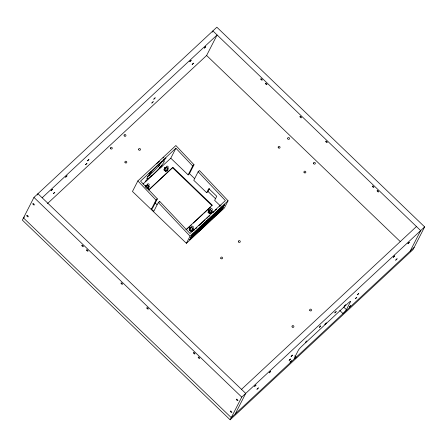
<?xml version="1.0" encoding="UTF-8"?>
<svg xmlns="http://www.w3.org/2000/svg" width="447" height="447" viewBox="0 0 447 447"><rect width="100%" height="100%" fill="white"/><g stroke="black" fill="none" stroke-linecap="round" stroke-linejoin="round"><path stroke-width="0.67" d="M145.141 186.907L145.588 185.388L147.627 184.957M147.203 188.891L148.56 188.606L149.175 186.444L148.398 185.701M167.396 168.022L168.173 168.765L167.558 170.927L165.524 171.357L163.971 169.871L164.585 167.709L166.625 167.279M191.713 227.327L189.679 227.758L189.064 229.92L190.74 231.166L192.774 230.736L193.26 228.814L192.489 228.071M191.294 231.261L192.651 230.976L193.26 228.814M209.224 213.359L208.062 212.241L208.676 210.079L210.034 209.794M211.649 213.297L209.609 213.727L211.649 213.297L212.258 211.135L211.487 210.392M33.955 197.423L22.35 220.103L230.138 419.789L413.045 249.577L424.65 226.897L216.862 27.211L33.955 197.423L241.743 397.109L230.138 419.789M37.297 194.965L37.934 193.724L245.721 393.41L235.228 413.916M212.247 32.15L212.884 30.91L420.672 230.596L410.178 251.108M188.142 174.889L192.696 165.993L175.9 148.22L170.788 158.21L188.142 174.889L189.467 173.654L194.02 164.759L175.867 145.543L137.872 180.901L132.463 191.467L186.405 243.302L224.4 207.944L228.059 200.792L199.468 170.525L198.144 171.76L193.774 180.297L206.67 192.691L207.995 191.461L209.498 188.528M145.588 185.388L147.499 185.198M149.175 186.444L148.275 185.941M148.56 188.606L147.326 188.651M164.585 167.709L165.82 167.664M163.971 169.871L165.647 171.117M168.173 168.765L167.273 168.262M198.144 171.76L225.377 200.58L190.031 233.474L159.618 201.29L158.294 202.519L153.818 211.263L151.472 209.012L156.025 200.116L157.35 198.887L140.559 181.113L175.9 148.22M148.862 189.953L172.894 167.34L212.297 205.201L185.98 229.691M157.35 198.887L152.801 207.777L151.472 209.012M159.026 202.452L159.618 201.29M206.67 192.691L208.771 188.589L216.745 196.255L214.644 200.357L220.46 205.944M189.679 227.758L190.914 227.713M190.74 231.166L189.841 230.663M186.405 243.302L190.064 236.15L228.059 200.792M208.676 210.079L210.587 209.889M208.062 212.241L209.738 213.487M207.95 217.449L206.765 218.332M212.258 211.135L211.364 210.632M339.742 310.447L343.028 313.598A3.939 0.508 -46.1 0 0 346.419 309.687L350.493 301.725A3.939 0.508 -46.1 0 0 348.582 302.742L301.753 346.324A3.939 0.508 -46.1 0 0 298.361 350.241L294.282 358.198A3.939 0.508 -46.1 0 0 296.193 357.181L294.785 355.829M201.279 223.69L198.887 225.646M213.057 216.052L213.197 215.739L211.386 217.633L219.203 210.777L215.186 214.733L215.325 214.415M208.676 216.622L208.972 216.275M213.096 212.509L213.392 212.163M219.723 206.341L221.058 205.033M215.398 210.341L215.711 209.989M195.557 231.831L196.138 230.976L194.333 232.876L197.73 230.127L196.367 231.747L195.926 232.027L197.384 230.322M201.563 226.869L202.15 226.014L200.34 227.914L203.743 225.165L202.379 226.785L201.932 227.065L203.391 225.366M207.576 221.913C209.934 218.712 203.715 225.528 207.576 221.913C213.878 216.365 204.502 225.83 209.403 220.405M195.719 228.613L196.06 228.255M192.975 236.776L193.674 235.804L191.864 237.698L195.892 233.764L194.071 235.647L194.73 235.178M195.183 234.72L198.088 231.691L196.278 233.591L196.831 233.222M197.395 232.669L200.312 229.652L198.479 231.512L199.038 231.166M199.602 230.613L202.508 227.579L200.697 229.479L201.245 229.11M163.015 158.014L163.356 157.662M209.084 216.158L209.425 215.806M213.498 212.046L214.353 211.252M163.809 160.11L163.272 160.814L166.005 157.992L163.284 160.669L163.764 160.182M193.735 230.428L194.668 229.629M215.823 209.872L216.164 209.531M159.406 165.384L158.489 166.675M208.626 219.214L207.587 220.539L209.397 218.644L205.374 222.595L207.196 220.717L206.922 220.829M149.169 173.777L149.628 173.335M196.172 228.143L196.496 227.847M201.1 223.589L203.122 221.678M203.307 221.533L205.123 219.812M195.965 232.764L197.116 231.334L195.305 233.233L198.719 230.501L196.898 232.384L198.155 230.853M42.152 197.781L217.108 34.967L206.615 55.473L47.471 203.569M24.484 216.979L23.462 217.929L231.25 417.621L414.157 247.409M149.181 175.906L150.198 174.961M143.018 184.052L170.788 158.21M148.605 189.941L172.894 167.34M192.696 165.993L194.02 164.759M186.243 229.702L191.299 224.992M193.327 223.109L202.938 214.163M203.955 213.219L210.531 207.101M241.497 389.354L416.453 226.54M241.743 397.109L424.65 226.897M163.468 157.556L163.865 157.221M209.537 215.7L209.844 215.432M206.285 223.791L207.542 222.26L205.732 224.159L209.146 221.433L207.324 223.31L208.587 221.779M201.809 228.557L204.715 225.523L202.893 227.406L203.458 227.054M151.388 171.698L151.818 171.318M161.579 166.262L162.004 165.882L161.596 166.211M147.437 179.415L147.918 178.873L145.186 181.694L147.89 178.99L147.454 179.37M216.275 209.436L216.56 209.196M196.591 227.769L196.915 227.562M214.398 214.297L216.024 212.476L212.001 216.432L213.264 214.901L214.331 214.337M215.219 213.755L213.593 215.583L217.611 211.627L215.365 213.839L215.99 213.448M218.404 212.057L216.778 213.884L220.796 209.928L219.538 211.459L218.466 212.018M215.286 213.716L215.923 213.487M216.812 212.906L217.583 212.599M217.516 212.638L216.879 212.867M213.074 215.772L213.632 215.42L213.012 215.812M206.413 55.288L400.115 241.436M343.603 306.983L346.419 309.687M189.467 173.654L194.629 178.61M207.995 191.461L215.471 198.641M172.648 167.821L212.051 205.687M192.366 228.311L193.138 229.06M155.036 202.826L157.031 204.743M137.872 180.901L156.025 200.116M158.294 202.519L190.064 236.15M161.987 161.663A12.466 1.615 -46.1 0 1 147.348 176.777M156.523 163.893A12.466 1.615 -46.1 0 1 159.45 161.339M147.828 186.595A1.313 1.196 27.1 0 1 147.577 188.433M145.61 187.114A1.313 1.196 27.1 0 1 146.342 186.215M192.232 229.507A1.33 1.212 27.1 0 1 191.523 230.875M190.562 230.864A1.33 1.212 27.1 0 1 190.131 230.607M189.908 230.367A1.33 1.212 27.1 0 1 189.701 229.931M189.701 229.322A1.33 1.212 27.1 0 1 190.567 228.518M167.133 169.469A1.313 1.196 27.1 0 1 166.284 170.866A1.313 1.196 27.1 0 1 164.686 170.039M164.692 169.145A1.313 1.196 27.1 0 1 165.647 168.469M209.906 213.258A1.296 1.179 27.1 0 0 210.526 213.191A1.33 1.212 27.1 0 0 210.794 213.051M209.302 213.029A1.296 1.179 27.1 0 1 208.721 211.822M208.805 211.537A1.296 1.179 27.1 0 1 209.302 211.006M209.593 210.9A1.296 1.179 27.1 0 1 209.906 210.861M211.168 211.716A1.296 1.179 27.1 0 1 211.163 212.593M211.174 212.588A1.33 1.212 27.1 0 1 210.917 212.951M208.671 211.794A1.33 1.212 27.1 0 1 208.749 211.498M209.263 210.95A1.33 1.212 27.1 0 1 209.565 210.839M148.141 186.611A1.313 1.196 27.1 0 1 146.767 188.293M145.722 187.025A1.313 1.196 27.1 0 1 146.772 185.902M167.055 168.798A1.313 1.196 27.1 0 1 166.507 170.598A1.313 1.196 27.1 0 1 164.736 169.547A1.313 1.196 27.1 0 1 166.094 168.228M192.042 228.708A1.33 1.212 27.1 0 1 192.042 230.389A1.33 1.212 27.1 0 1 191.651 230.63A1.33 1.212 27.1 0 1 189.908 229.92A1.33 1.212 27.1 0 1 190.534 228.328A1.33 1.212 27.1 0 1 190.852 228.249M210.341 213.023A1.296 1.179 27.1 0 0 210.649 212.951A1.33 1.212 27.1 0 0 211.23 211.291M209.185 210.934A1.296 1.179 27.1 0 1 209.565 210.699M210.33 213.029A1.33 1.212 27.1 0 1 209.135 210.889M209.531 210.643A1.33 1.212 27.1 0 1 209.85 210.571M210.794 211.638A0.983 0.894 27.1 0 1 210.33 212.928A0.983 0.894 27.1 0 1 209.023 212.174A0.983 0.894 27.1 0 1 209.939 211.14M191.897 229.54A0.983 0.894 27.1 0 1 191.249 230.63A0.983 0.894 27.1 0 1 190.048 229.931A0.983 0.894 27.1 0 1 190.696 228.842M147.706 186.941A0.983 0.894 27.1 0 1 146.912 188.276M145.94 187.086A0.983 0.894 27.1 0 1 146.376 186.55M166.848 169.726A0.983 0.894 27.1 0 1 165.781 170.586A0.983 0.894 27.1 0 1 164.937 169.407M165.027 169.19A0.983 0.894 27.1 0 1 165.602 168.793M149.119 173.894C152.706 171.709 152.544 169.145 149.119 173.894M159.311 168.458C162.881 166.273 162.691 163.742 159.311 168.458M189.645 239.704L191.461 237.86L189.645 239.704M190.26 238.497L192.081 236.653L190.26 238.497M190.88 237.29L192.696 235.446L190.897 237.245M191.495 236.083L193.327 234.256L191.512 236.038M192.115 234.882L193.931 233.032L192.115 234.882M192.473 236.441L194.3 234.614L192.489 236.396M193.087 235.234L194.92 233.407L193.087 235.234M193.702 234.032L195.523 232.183L193.702 234.032M194.68 234.384L196.496 232.541L194.68 234.384M196.529 230.769L198.351 228.92L196.529 230.769M197.507 231.127L199.334 229.294L197.507 231.127M198.122 229.92L199.943 228.071L198.122 229.92M198.742 228.713L200.569 226.88L198.742 228.713M199.099 230.278L200.927 228.445L199.099 230.278M199.714 229.071L201.536 227.221L199.714 229.071M200.949 226.657L202.77 224.807L200.966 226.607M201.306 228.221L203.122 226.372L201.306 228.221M202.541 225.808L204.357 223.958L202.541 225.808M203.156 224.601L204.977 222.751L203.156 224.601M203.514 226.165L205.335 224.316L203.514 226.165M204.134 224.958L205.95 223.109L204.134 224.958M204.748 223.751L206.581 221.924L204.748 223.751M205.106 225.316L206.939 223.483L205.106 225.316M206.961 221.695L208.777 219.846L206.961 221.695M208.548 220.846L210.369 218.996L208.548 220.846M209.168 219.639L210.984 217.795L209.168 219.639M209.526 221.204L211.342 219.354L209.526 221.204M209.783 218.432L211.615 216.605L209.799 218.387M210.14 219.997L211.962 218.147L210.14 219.997M210.76 218.79L212.588 216.963L210.76 218.79M211.733 219.147L213.565 217.32L211.733 219.147M212.353 217.94L214.169 216.097L212.353 217.94M212.968 216.734L214.789 214.89L212.968 216.734M213.94 217.091L215.761 215.247L213.962 217.046M214.56 215.884L216.393 214.057L214.56 215.884M216.152 215.035L217.968 213.191L216.152 215.035M216.409 212.269L218.242 210.436L216.409 212.269M218.002 211.42L219.823 209.57L218.002 211.42M218.359 212.979L220.181 211.135L218.359 212.979M218.622 210.213L220.438 208.363L218.622 210.213M219.594 210.571L221.416 208.721L219.594 210.571M220.215 209.364L222.03 207.514L220.215 209.364M220.572 210.923L222.399 209.095L220.572 210.923M220.829 208.157L222.662 206.324L220.846 208.106M221.187 209.721L223.008 207.872L221.187 209.721M221.807 208.514L223.634 206.682L221.824 208.464M222.422 207.307L224.254 205.475L222.422 207.307M223.036 206.101L224.858 204.251L223.036 206.101M51.081 190.735L52.411 189.405L51.081 190.735M53.433 193.601L54.78 192.294L53.433 193.601M65.659 177.168L67.011 175.861L65.659 177.168M85.578 164.697L86.908 163.367L85.578 164.697M87.556 160.836L88.903 159.529L87.556 160.836M151.846 103.028L153.198 101.72L151.846 103.028M153.824 99.167L155.154 97.832L153.824 99.167M189.807 61.636L191.137 60.306L189.807 61.636M192.154 64.502L193.484 63.172L192.154 64.502M204.385 48.069L205.715 46.739L204.385 48.069M254.645 386.364L255.997 385.063L254.645 386.364M256.997 389.236L258.349 387.929L256.997 389.236M269.228 372.798L270.58 371.491L269.228 372.798M289.148 360.327L290.494 359.025L289.148 360.327M291.12 356.466L292.45 355.136L291.12 356.466M290.086 362.109L291.416 360.774L290.086 362.109M305.497 342.396L306.826 341.067L305.497 342.396M319.365 327.277L320.717 325.975L319.365 327.277M324.935 324.304L326.265 322.974L324.935 324.304M334.825 312.889L336.178 311.581L334.825 312.889M344.374 306.217L345.704 304.882L344.374 306.217M349.291 307.011L350.638 305.709L349.291 307.011M355.415 298.657L356.767 297.35L355.415 298.657M357.393 294.796L358.74 293.489L357.393 294.796M393.371 257.271L394.701 255.935L393.371 257.271M395.724 260.137L397.053 258.802L395.724 260.137M407.955 243.699L409.279 242.369L407.955 243.699M147.421 185.131A0.983 0.894 27.1 0 0 149.091 185.203A0.983 0.894 27.1 0 0 148.214 183.795A0.983 0.894 27.1 0 0 147.421 185.131M166.418 167.452A0.983 0.894 27.1 0 0 168.089 167.524A0.983 0.894 27.1 0 0 167.212 166.116A0.983 0.894 27.1 0 0 166.418 167.452M191.512 227.501A0.983 0.894 27.1 0 0 193.182 227.573A0.983 0.894 27.1 0 0 192.299 226.165A0.983 0.894 27.1 0 0 191.512 227.501M210.503 209.822A0.983 0.894 27.1 0 0 212.18 209.894A0.983 0.894 27.1 0 0 211.297 208.486A0.983 0.894 27.1 0 0 210.503 209.822M151.544 175.939A12.466 1.615 -46.1 0 0 164.295 160.981A12.466 1.615 -46.1 0 0 150.918 172.57A12.466 1.615 -46.1 0 0 151.544 175.939M260.892 79.225A0.983 0.386 47.1 0 0 262.149 80.192A0.983 0.386 47.1 0 0 261.517 78.923A0.983 0.386 47.1 0 0 260.892 79.225M265.579 83.734A0.983 0.386 47.1 0 0 266.842 84.701A0.983 0.386 47.1 0 0 266.205 83.427A0.983 0.386 47.1 0 0 265.579 83.734M372.524 186.505A0.983 0.386 47.1 0 0 373.781 187.477A0.983 0.386 47.1 0 0 373.15 186.203A0.983 0.386 47.1 0 0 372.524 186.505M377.212 191.014A0.983 0.386 47.1 0 0 378.475 191.981A0.983 0.386 47.1 0 0 377.838 190.713A0.983 0.386 47.1 0 0 377.212 191.014M300.054 116.863A0.983 0.386 47.1 0 0 301.317 117.835A0.983 0.386 47.1 0 0 300.68 116.561A0.983 0.386 47.1 0 0 300.054 116.863M325.852 141.654A0.983 0.386 47.1 0 0 327.115 142.627A0.983 0.386 47.1 0 0 326.478 141.353A0.983 0.386 47.1 0 0 325.852 141.654M32.966 204.055A0.983 0.386 47.1 0 0 34.229 205.022A0.983 0.386 47.1 0 0 33.592 203.754A0.983 0.386 47.1 0 0 32.966 204.055M236.536 399.685A0.983 0.386 47.1 0 0 237.798 400.657A0.983 0.386 47.1 0 0 237.161 399.383A0.983 0.386 47.1 0 0 236.536 399.685M26.921 215.873A0.983 0.386 47.1 0 0 28.178 216.845A0.983 0.386 47.1 0 0 27.546 215.571A0.983 0.386 47.1 0 0 26.921 215.873M230.484 411.508A0.983 0.386 47.1 0 0 231.747 412.475A0.983 0.386 47.1 0 0 231.11 411.206A0.983 0.386 47.1 0 0 230.484 411.508M81.957 245.738A0.983 0.386 47.1 0 0 83.22 246.705A0.983 0.386 47.1 0 0 82.583 245.437A0.983 0.386 47.1 0 0 81.957 245.738M86.651 250.242A0.983 0.386 47.1 0 0 87.908 251.214A0.983 0.386 47.1 0 0 87.277 249.94A0.983 0.386 47.1 0 0 86.651 250.242M193.596 353.018A0.983 0.386 47.1 0 0 194.853 353.985A0.983 0.386 47.1 0 0 194.221 352.717A0.983 0.386 47.1 0 0 193.596 353.018M198.284 357.527A0.983 0.386 47.1 0 0 199.546 358.494A0.983 0.386 47.1 0 0 198.909 357.226A0.983 0.386 47.1 0 0 198.284 357.527M121.126 283.376A0.983 0.386 47.1 0 0 122.389 284.342A0.983 0.386 47.1 0 0 121.752 283.074A0.983 0.386 47.1 0 0 121.126 283.376M146.923 308.167A0.983 0.386 47.1 0 0 148.186 309.134A0.983 0.386 47.1 0 0 147.549 307.866A0.983 0.386 47.1 0 0 146.923 308.167M138.721 149.806A0.983 0.894 27.1 0 0 140.392 149.879A0.983 0.894 27.1 0 0 139.514 148.477A0.983 0.894 27.1 0 0 138.721 149.806M124.177 135.838A0.983 0.894 27.1 0 0 125.853 135.91A0.983 0.894 27.1 0 0 124.97 134.502A0.983 0.894 27.1 0 0 124.177 135.838M110.482 148.583A0.983 0.894 27.1 0 0 112.158 148.655A0.983 0.894 27.1 0 0 111.275 147.247A0.983 0.894 27.1 0 0 110.482 148.583M125.026 162.552A0.983 0.894 27.1 0 0 126.697 162.63A0.983 0.894 27.1 0 0 125.819 161.222A0.983 0.894 27.1 0 0 125.026 162.552M309.799 310.458A0.983 0.894 27.1 0 0 311.475 310.531A0.983 0.894 27.1 0 0 310.592 309.123A0.983 0.894 27.1 0 0 309.799 310.458M292.126 326.908A0.983 0.894 27.1 0 0 293.802 326.981A0.983 0.894 27.1 0 0 292.919 325.572A0.983 0.894 27.1 0 0 292.126 326.908M238.502 241.944A0.983 0.894 27.1 0 0 240.179 242.017A0.983 0.894 27.1 0 0 239.296 240.609A0.983 0.894 27.1 0 0 238.502 241.944M220.835 258.388A0.983 0.894 27.1 0 0 222.505 258.461A0.983 0.894 27.1 0 0 221.628 257.053A0.983 0.894 27.1 0 0 220.835 258.388M278.274 147.706A0.983 0.894 27.1 0 0 279.951 147.778A0.983 0.894 27.1 0 0 279.068 146.37A0.983 0.894 27.1 0 0 278.274 147.706M287.773 138.866A0.983 0.894 27.1 0 0 289.449 138.939A0.983 0.894 27.1 0 0 288.566 137.531A0.983 0.894 27.1 0 0 287.773 138.866M313.57 163.658A0.983 0.894 27.1 0 0 315.247 163.731A0.983 0.894 27.1 0 0 314.364 162.322A0.983 0.894 27.1 0 0 313.57 163.658M304.072 172.497A0.983 0.894 27.1 0 0 305.748 172.57A0.983 0.894 27.1 0 0 304.865 171.162A0.983 0.894 27.1 0 0 304.072 172.497"/></g></svg>
